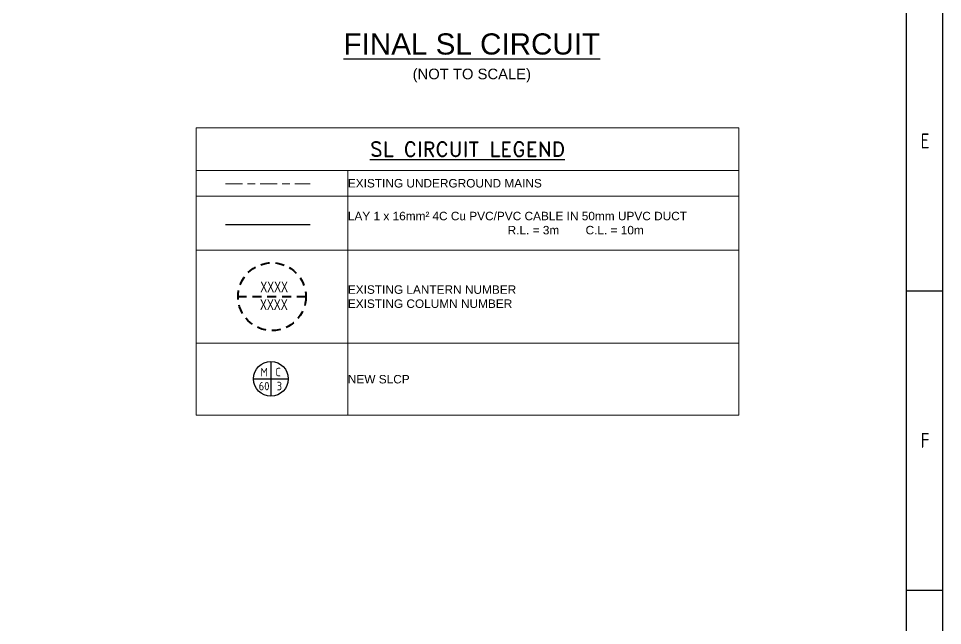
# Paper-space layout 'SHEET (2)' of a CAD drawing. Header units: metres, sheet in millimetres. Extents: x -30 to 802, y -5 to 581.
# Drawn here: x 584 to 802.1, y 138 to 281.3 of the extents above; entities that cross this region are included whole.
import ezdxf
from ezdxf.enums import TextEntityAlignment as Align

# ---------------------------------------------------------------- set-up
doc = ezdxf.new("R2010")
doc.units = ezdxf.units.M
doc.linetypes.add('Cable Exist UG', pattern=[8.2, 4, -1.2, 1.8, -1.2])
doc.linetypes.add('Dash', pattern=[5, 3, -2])
doc.layers.get('0').update_dxf_attribs({"color": 6})
for name, color, linetype in [('Equip_SP_SL_NEW', 7, 'Continuous'), ('Mains_SL_NEW_R6', 7, 'Continuous'), ('Notes', 7, 'Continuous')]:
    doc.layers.add(name, color=color, linetype=linetype)
doc.styles.add('Elec', font='romand__.ttf')
doc.styles.add('iecARIAL', font='arial.ttf', dxfattribs={"height": 2})
doc.styles.add('iecISOCP', font='isocp.shx')
doc.styles.add('IESYMBOL1', font='isocp.shx')
doc.styles.get("Standard").update_dxf_attribs({"font": 'arial.ttf'})
doc.linetypes.add('Cable 4', pattern='A,5.25,-0.1,["o",Standard,S=2,R=0,X=1.2,Y=-0.7],-4', length=9.35)

# ---------------------------------------------------------------- blocks, each defined once
blk = doc.blocks.new('A1_FRAME_TITLE')
at = {"layer": 'Notes', "color": 7, "linetype": 'Continuous'}
for p, q in [((844.88, 5.97), (844.88, 574.39)), ((844.87, 219.43), (853.87, 219.43)), ((844.87, 148.68), (853.87, 148.68))]:
    blk.add_line(p, q, dxfattribs=at)
at = {"color": 7}
blk.add_attdef('DRAFT_NUM', (9.35, 23.29), '', height=2.5, rotation=90, dxfattribs=at)
at = {"layer": 'Notes', "color": 7, "style": 'iecISOCP'}
for s, p in [('E', (848.39, 253.06)), ('F', (848.39, 182.31))]:
    blk.add_text(s, height=3.5, dxfattribs=at).set_placement(p)
at = {"layer": 'Notes', "color": 7, "style": 'iecISOCP', "flags": 8}
blk.add_attdef('VERSION_NO', text='', height=2.5, rotation=90, dxfattribs=at).set_placement((302.04, 43.81), align=Align.MIDDLE_CENTER)
at = {"layer": 'Notes', "color": 7, "style": 'iecISOCP'}
for tag, p in [('CAP_NO', (513.19, 43.46)), ('IE_NUM', (513.05, 37.81)), ('REF_No_1', (335.24, 32.31)), ('REF_1', (362.52, 32.31)), ('GEN_WO', (441.71, 31.76)), ('HV_SWITCH', (513.46, 32.16)), ('REF_No_2', (335.24, 26.31)), ('REF_2', (362.52, 26.31)), ('OH_WO', (441.71, 25.81)), ('UBD_REF', (513.05, 25.83)), ('REF_No_3', (335.24, 20.31)), ('REF_3', (362.52, 20.31)), ('UG_WO', (441.71, 20.05)), ('GIS_MAP_No', (513.05, 20.04)), ('REF_No_4', (335.24, 14.31)), ('REF_4', (362.52, 14.31)), ('SUB_WO', (441.71, 13.81)), ('HV_OP_DIAG', (513.33, 14.2)), ('LGA', (512.95, 7.78)), ('ExportID', (-11.47, 2.39))]:
    blk.add_attdef(tag, p, '', height=2.5, dxfattribs=at)
for tag, height, p in [('T1', 3.5, (684.37, 39.47)), ('T2', 3.5, (684.37, 34.35)), ('scale', 2.5, (567.76, 33.27)), ('T3', 3.5, (684.37, 28.92)), ('DRAWN', 2.5, (567.76, 24.93)), ('T4', 3.5, (684.37, 23.66)), ('REV', 5, (840.57, 17.1)), ('T5', 3.5, (684.37, 18.23)), ('DATE', 2.5, (567.76, 16.88)), ('T6', 3.5, (684.37, 12.97)), ('DESIGN', 2.5, (605.62, 9.15)), ('CHD', 2.5, (567.76, 8.37))]:
    blk.add_attdef(tag, text='', height=height, dxfattribs=at).set_placement(p, align=Align.CENTER)
blk.add_attdef('NUM', text='', height=7, dxfattribs=at).set_placement((812.88, 20.12), align=Align.MIDDLE_CENTER)
for tag, p in [('NS', (811.23, 8.12)), ('SHTS', (825.93, 8.12))]:
    blk.add_attdef(tag, text='', height=2.5, dxfattribs=at).set_placement(p, align=Align.MIDDLE)
at = {"layer": 'Notes', "color": 7, "style": 'iecISOCP', "flags": 1}
for tag, p in [('ProjectType', (-6.37, -26.8)), ('ProjectNumber', (3.01, -26.82)), ('DrawingNumber', (14.96, -26.8)), ('ProjectDescription', (27.02, -26.83)), ('ExportDate', (39.74, -26.79)), ('ExportUserName', (48.61, -26.8)), ('DesignerCompanyName', (60.94, -26.79)), ('ExportAreaOfInterest', (76.55, -26.81)), ('GIS_SUCCESS', (91.45, -26.78)), ('CAD_SUCCESS', (101.24, -26.78)), ('DEPOTCODE', (111.56, -26.88)), ('ExportCategories', (119.53, -26.8)), ('Comments', (133.84, -26.88))]:
    blk.add_attdef(tag, p, '', height=1, dxfattribs=at)
blk = doc.blocks.new('SLANTERN_NUM_EXT')
blk.add_wipeout([(-0.31, 10), (-0.94, 9.96), (-1.57, 9.88), (-2.18, 9.76), (-2.79, 9.61), (-3.39, 9.41), (-3.97, 9.18), (-4.54, 8.91), (-5.09, 8.61), (-5.62, 8.27), (-6.13, 7.91), (-6.62, 7.5), (-7.07, 7.07), (-7.5, 6.62), (-7.91, 6.13), (-8.27, 5.62), (-8.61, 5.09), (-8.91, 4.54), (-9.18, 3.97), (-9.41, 3.39), (-9.61, 2.79), (-9.76, 2.18), (-9.88, 1.57), (-9.96, 0.94), (-10, 0.31), (-10, -0.31), (-9.96, -0.94), (-9.88, -1.57), (-9.76, -2.18), (-9.61, -2.79), (-9.41, -3.39), (-9.18, -3.97), (-8.91, -4.54), (-8.61, -5.09), (-8.27, -5.62), (-7.91, -6.13), (-7.5, -6.62), (-7.07, -7.07), (-6.62, -7.5), (-6.13, -7.91), (-5.62, -8.27), (-5.09, -8.61), (-4.54, -8.91), (-3.97, -9.18), (-3.39, -9.41), (-2.79, -9.61), (-2.18, -9.76), (-1.57, -9.88), (-0.94, -9.96), (-0.31, -10), (0.31, -10), (0.94, -9.96), (1.57, -9.88), (2.18, -9.76), (2.79, -9.61), (3.39, -9.41), (3.97, -9.18), (4.54, -8.91), (5.09, -8.61), (5.62, -8.27), (6.13, -7.91), (6.62, -7.5), (7.07, -7.07), (7.5, -6.62), (7.91, -6.13), (8.27, -5.62), (8.61, -5.09), (8.91, -4.54), (9.18, -3.97), (9.41, -3.39), (9.61, -2.79), (9.76, -2.18), (9.88, -1.57), (9.96, -0.94), (10, -0.31), (10, 0.31), (9.96, 0.94), (9.88, 1.57), (9.76, 2.18), (9.61, 2.79), (9.41, 3.39), (9.18, 3.97), (8.91, 4.54), (8.61, 5.09), (8.27, 5.62), (7.91, 6.13), (7.5, 6.62), (7.07, 7.07), (6.62, 7.5), (6.13, 7.91), (5.62, 8.27), (5.09, 8.61), (4.54, 8.91), (3.97, 9.18), (3.39, 9.41), (2.79, 9.61), (2.18, 9.76), (1.57, 9.88), (0.94, 9.96), (0.31, 10)])
at = {"linetype": 'Dash', "lineweight": 40, "ltscale": 0.7}
blk.add_line((8, 0), (-8, 0), dxfattribs=at)
blk.add_circle((0, 0), 8, dxfattribs=at)
at = {"lineweight": 40, "width": 0.7}
for tag, p in [('SNUMBER', (0.51, 1.05)), ('CNUMBER', (0.44, -3.15))]:
    blk.add_attdef(tag, text='', height=2.5, dxfattribs=at).set_placement(p, align=Align.CENTER)
at = {"lineweight": 40, "flags": 1}
blk.add_attdef('Z', (0, 0), '', height=0.2, dxfattribs=at)
blk = doc.blocks.new('*T259')
at = {"layer": 'Defpoints', "color": 8, "linetype": 'ByBlock', "lineweight": 0, "transparency": 16777216}
for p, q in [((0, 0), (128.06, 0)), ((0, 0), (0, -67.85)), ((128.06, 0), (128.06, -67.85)), ((0, -10.03), (128.06, -10.03)), ((35.81, -10.03), (35.81, -67.85)), ((0, -16.1), (128.06, -16.1)), ((0, -67.85), (128.06, -67.85))]:
    blk.add_line(p, q, dxfattribs=at)
at = {"layer": 'Notes', "color": 0, "transparency": 16777216}
blk.add_blockref('SLANTERN_NUM_EXT', (17.9, -39.85, 0), dxfattribs=at).add_auto_attribs({'SNUMBER': 'XXXX', 'CNUMBER': 'XXXX'})
at = {"layer": 'Notes', "color": 0, "transparency": 16777216, "insert": (64.03, -5.02), "char_height": 3.5, "width": 128.0614, "attachment_point": 5, "style": 'Elec'}
blk.add_mtext('{\\LSL CIRCUIT LEGEND}', dxfattribs=at)
at = {"layer": 'Notes', "color": 0, "transparency": 16777216, "char_height": 2, "width": 92.2517, "attachment_point": 4}
for s, insert in [('EXISTING UNDERGROUND MAINS', (35.81, -13.07)), ('LAY 1 x 16mm²{\\H0.91667x;\\C256; \\H1.0909x;4C Cu PVC/PVC CABLE IN 50mm UPVC DUCT\\H0.91667x;                                                                       }R.L. = 3m        C.L. = 10m', (35.81, -22.48)), ('EXISTING LANTERN NUMBER\\PEXISTING COLUMN NUMBER', (35.81, -39.85)), ('NEW SLCP', (35.81, -59.35))]:
    blk.add_mtext(s, dxfattribs=dict(at, insert=insert))
at = {"layer": 'Defpoints', "color": 8, "linetype": 'ByBlock', "lineweight": 0, "transparency": 16777216}
for p, q in [((0, -28.85), (128.06, -28.85)), ((0, -50.85), (128.06, -50.85))]:
    blk.add_line(p, q, dxfattribs=at)
blk = doc.blocks.new('SLCP_ZELL_NEW')
blk.add_wipeout([(-0.24, 7.5), (-0.71, 7.47), (-1.17, 7.41), (-1.64, 7.32), (-2.09, 7.21), (-2.54, 7.06), (-2.98, 6.89), (-3.41, 6.69), (-3.82, 6.46), (-4.22, 6.21), (-4.6, 5.93), (-4.96, 5.63), (-5.31, 5.31), (-5.63, 4.96), (-5.93, 4.6), (-6.21, 4.22), (-6.46, 3.82), (-6.69, 3.41), (-6.89, 2.98), (-7.06, 2.54), (-7.21, 2.09), (-7.32, 1.64), (-7.41, 1.17), (-7.47, 0.71), (-7.5, 0.24), (-7.5, -0.24), (-7.47, -0.71), (-7.41, -1.17), (-7.32, -1.64), (-7.21, -2.09), (-7.06, -2.54), (-6.89, -2.98), (-6.69, -3.41), (-6.46, -3.82), (-6.21, -4.22), (-5.93, -4.6), (-5.63, -4.96), (-5.31, -5.31), (-4.96, -5.63), (-4.6, -5.93), (-4.22, -6.21), (-3.82, -6.46), (-3.41, -6.69), (-2.98, -6.89), (-2.54, -7.06), (-2.09, -7.21), (-1.64, -7.32), (-1.17, -7.41), (-0.71, -7.47), (-0.24, -7.5), (0.24, -7.5), (0.71, -7.47), (1.17, -7.41), (1.64, -7.32), (2.09, -7.21), (2.54, -7.06), (2.98, -6.89), (3.41, -6.69), (3.82, -6.46), (4.22, -6.21), (4.6, -5.93), (4.96, -5.63), (5.31, -5.31), (5.63, -4.96), (5.93, -4.6), (6.21, -4.22), (6.46, -3.82), (6.69, -3.41), (6.89, -2.98), (7.06, -2.54), (7.21, -2.09), (7.32, -1.64), (7.41, -1.17), (7.47, -0.71), (7.5, -0.24), (7.5, 0.24), (7.47, 0.71), (7.41, 1.17), (7.32, 1.64), (7.21, 2.09), (7.06, 2.54), (6.89, 2.98), (6.69, 3.41), (6.46, 3.82), (6.21, 4.22), (5.93, 4.6), (5.63, 4.96), (5.31, 5.31), (4.96, 5.63), (4.6, 5.93), (4.22, 6.21), (3.82, 6.46), (3.41, 6.69), (2.98, 6.89), (2.54, 7.06), (2.09, 7.21), (1.64, 7.32), (1.17, 7.41), (0.71, 7.47), (0.24, 7.5)])
for p, q in [((0, 4.11), (0, -4.11)), ((0, 4.11), (0, -4.11)), ((0, 4.11), (0, -4.11)), ((-4.11, 0), (4.11, 0)), ((-4.11, 0), (4.11, 0)), ((-4.11, 0), (4.11, 0))]:
    blk.add_line(p, q)
blk.add_circle((0, 0), 4.11)
at = {"style": 'IESYMBOL1'}
for s, p in [('M', (-1.6, 0)), ('C', (1.7, 0)), ('60', (-1.61, -3.31)), ('3', (1.99, -3.31))]:
    blk.add_text(s, height=2, dxfattribs=at).set_placement(p, align=Align.BOTTOM_CENTER)
for tag, height, flags, p in [('ASSET_NUM', 2.5, 8, (2, 2)), ('CONSTRUCTED_VOLTAGE', 0.2, 9, (1.5, 0)), ('CONTROL_TYPE', 0.2, 9, (1.5, -0.2)), ('OPERATING_VOLTAGE', 0.2, 9, (1.5, -0.6)), ('ORIENTATION', 0.2, 9, (1.5, -0.8)), ('OWNED_BY', 0.2, 9, (1.5, -1)), ('OPERATED_BY', 0.2, 9, (1.5, -1.2)), ('STATE', 0.2, 9, (1.5, -2.2)), ('NO_PHASES', 0.2, 9, (1.5, -0.4)), ('MAINTAINED_BY', 0.2, 9, (1.5, -1.4)), ('USAGE', 0.2, 9, (1.5, -1.6)), ('LOCATION', 0.2, 9, (1.5, -1.8)), ('NOTES', 0.2, 9, (1.5, -2)), ('AMP_RATING', 0.2, 9, (1.5, -2.8)), ('STREETNAME', 0.2, 9, (1.5, -2.4)), ('SUBURB', 0.2, 9, (1.5, -2.6)), ('Z', 0.2, 1, (1.5, -3))]:
    blk.add_attdef(tag, text='', height=height, dxfattribs=dict(flags=flags)).set_placement(p, align=Align.MIDDLE_LEFT)

psp = doc.layouts.new('SHEET (2)')

# ---------------------------------------------------------------- linework, layer by layer
at = {"layer": 'Notes'}
psp.add_lwpolyline([(-29.63, 581), (802.09, 581), (802.09, -5.42), (-29.63, -5.42)], close=True, dxfattribs=at)

# ---------------------------------------------------------------- block references
at = {"layer": 'Notes', "xscale": 0.95}
psp.add_blockref('A1_FRAME_TITLE', (-9.08, -2.39), dxfattribs=at)

# ---------------------------------------------------------------- texts
at = {"layer": 'Notes', "insert": (691, 277.82), "char_height": 2, "attachment_point": 2, "style": 'iecARIAL'}
psp.add_mtext_dynamic_manual_height_columns('{\\H2.5x;\\LFINAL SL CIRCUIT\\P\\H0.5x;\\l(NOT TO SCALE)}', width=146.156, gutter_width=9, heights=[0], dxfattribs=at)

# ---------------------------------------------------------------- next in the draw order: block references
psp.add_blockref('*T259', (625.93, 255.48))

# ---------------------------------------------------------------- next in the draw order: linework, layer by layer
at = {"layer": 'Mains_SL_NEW_R6', "linetype": 'Cable 4', "flags": 128}
psp.add_lwpolyline([(632.86, 232.7), (652.86, 232.7)], dxfattribs=at)
at = {"layer": 'Notes', "linetype": 'Cable Exist UG', "lineweight": 18}
psp.add_lwpolyline([(632.86, 242.26), (652.86, 242.26)], dxfattribs=at)

# ---------------------------------------------------------------- next in the draw order: block references
at = {"layer": 'Equip_SP_SL_NEW'}
psp.add_blockref('SLCP_ZELL_NEW', (643.58, 196.23), dxfattribs=at)

doc.saveas('drawing.dxf')
